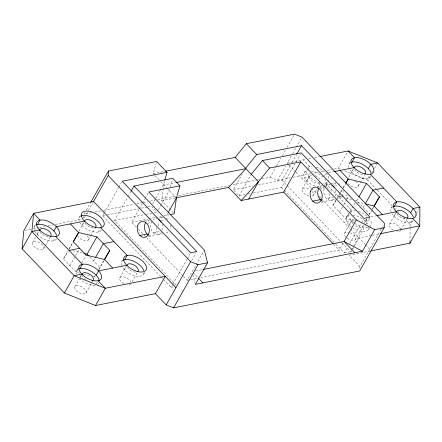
<?xml version="1.0" encoding="UTF-8"?>
<svg xmlns="http://www.w3.org/2000/svg" width="442" height="442" viewBox="0 0 442 442"><rect width="100%" height="100%" fill="white"/><g stroke="black" fill="none" stroke-linecap="round" stroke-linejoin="round"><path stroke-width="0.33" stroke-dasharray="2.21 1.66" d="M409.988 241.818L410.121 224.414L412.822 219.646M83.87 216.182L83.748 218.751L88.129 211.005M359.854 268.377L359.948 266.449L381.054 229.138M173.308 212.834L161.695 200.696L163.148 190.182M163.236 189.524L163.871 184.922L175.308 182.657M154.54 175.17L153.12 173.689L156.28 162.767M164.446 181.336L163.512 184.546L161.137 188.751M169.623 189.253L169.247 190.541L161.783 203.74M170.363 186.684L172.413 179.618M34.498 226.348L35.415 224.729M37.15 234.315L38.984 231.072M32.669 242.465L35.669 237.161M37.001 234.807L39.338 230.68M43.681 248.769A6.343 3.227 29.5 0 0 36.852 241.636A6.343 3.227 29.5 0 0 33.995 246.448A6.343 3.227 29.5 0 0 43.681 248.769L45.012 246.415M45.344 245.824L50.344 236.989M53.394 240.896L55.228 237.652M79.328 217.458L80.555 215.298M84.98 212.453L83.963 214.254L91.406 212.779M86.339 210.055L90.411 202.856M88.466 210.409L93.522 201.475M81.98 225.42L83.814 222.182M78.836 231.216L83.836 222.376M79.61 273.139L76.344 272.355L63.444 258.874L67.825 251.128M69.173 248.741L73.217 241.592M69.173 249.189L72.88 242.63M69.891 265.614L79.67 248.332M88.51 239.879L90.511 236.343M90.842 235.752L95.174 228.094M160.667 276.394L102.666 215.795L104.014 213.414M104.351 212.817L118.511 187.789M118.848 187.193L121.544 182.424M98.223 232L100.058 228.763M76.797 270.537L78.019 268.377M76.344 272.355L78.03 269.377A12.685 6.459 29.5 0 0 76.621 274.162M81.737 262.819L86.124 255.073M80.361 276.885L81.278 275.261M74.969 286.654L79.632 278.405M79.963 277.814L81.632 274.869M176.253 285.123L114.478 220.58L127.627 197.342M127.965 196.745L130.661 191.977M93.582 260.913L95.268 257.935M93.334 276.432L94.643 276.747L95.317 275.554M98.688 269.598L104.417 259.465M99.025 269.36L104.08 260.504M85.975 292.958A6.343 3.227 29.5 0 0 79.146 285.825A6.343 3.227 29.5 0 0 76.289 290.637A6.343 3.227 29.5 0 0 85.975 292.958L91.306 283.532M91.643 282.946L92.643 281.178M96.301 284.002L97.522 281.841M136.44 227.205L131.688 222.243L139.07 209.199M139.407 208.607L142.086 203.861M142.423 203.27L144.772 199.115M145.109 198.524L148.462 192.596M152.65 203.751L155.369 198.95M155.706 198.347L160.8 189.347M121.627 261.647L122.544 260.029M124.274 269.609L126.108 266.371M119.799 277.758L126.13 266.565M154.324 212.679L157.026 212.143L158.048 210.342M158.385 209.74L161.44 204.342M166.64 215.309L167.651 213.525M132.136 281.709L137.473 272.283M143.644 274.255L144.556 272.637M161.142 276.891L171.126 287.322L172.474 284.941M172.811 284.344L186.972 259.316M187.309 258.719L190.342 253.354M191.701 260.493L196.082 252.747M245.172 194.657L239.089 195.861L233.354 189.872L242.183 174.27M183.447 276.322L187.248 280.289L204.016 250.647M239.089 195.861L251.31 174.264M262.001 178.938L270.123 177.325L276.233 166.523M276.57 165.927L280.985 158.125M282.344 155.728L285.736 149.727M287.096 147.324L294.565 134.125M270.123 177.325L277.504 180.319L285.598 166.015M288.67 164.485L287.283 163.037L291.284 155.965M292.615 153.612L295.947 147.722M296.284 147.131L301.284 138.296M258.349 184.916L281.985 180.225L290.753 164.733M292.101 162.347L296.483 154.601M253.277 193.049L281.642 187.425L294.792 164.181M296.14 161.8L300.521 154.054M304.124 172.866L305.958 169.623M307.859 169.855L309.693 166.612L303.24 159.871M306.776 180.828L309.218 176.507L301.621 178.016M302.295 188.977L309.627 176.015M313.306 195.287L319.969 183.502M324.406 175.894L325.936 173.192L327.942 172.794M323.627 186.331L325.461 183.087L351.987 210.801L350.152 214.044M326.141 185.474L327.975 182.237M334.24 169.065L338.29 168.258L348.069 150.976M348.953 163.971L350.174 161.811M351.605 171.938L353.44 168.695M348.793 177.143L353.462 168.894M354.467 220.912L345.97 218.873L333.069 205.386L336.776 198.834M337.113 198.237L340.147 192.872M340.484 192.281L342.843 188.11M336.439 199.707L340.484 192.723M340.821 192.126L342.843 188.552M343.18 187.955L345.539 183.784M339.517 212.127L343.23 205.574M343.567 204.977L346.6 199.618M346.937 199.022L349.296 194.85M358.136 186.391L360.136 182.855M360.468 182.27L364.799 174.607M367.849 178.518L369.683 175.275M346.418 217.055L348.561 213.276M345.97 218.873L349.677 212.315M350.014 211.718L355.749 201.591M376.855 189.657L367.827 180.225L370.523 175.457M372.208 172.479L372.882 171.286M374.567 168.308L377.606 162.943M372.02 210L369.661 214.171L356.755 200.69L358.44 197.712M349.069 225.017L351.517 220.696L343.915 222.204M344.589 233.166L351.926 220.21M363.208 207.431L364.893 204.453M200.756 277.609L339.213 250.144L343.451 242.658M335.815 244.023L344.368 252.957L347.738 246.995M349.766 243.42L361.224 223.16M361.562 222.564L363.584 218.989M366.965 218.492L364.269 223.26L366.965 218.718M368.987 214.917L371.009 211.342M372.357 208.961L373.368 207.171M372.357 209.403L373.705 207.022M347.081 238.188A6.343 3.227 29.5 0 0 355.6 239.476L362.932 226.514M365.788 221.702L367.313 219M344.368 252.957L350.445 251.752L351.125 250.559M351.462 249.962L353.147 246.984M353.484 246.387L365.28 225.53M365.617 224.934L369.33 218.381M350.882 252.233L352.23 249.852M352.567 249.255L354.252 246.277M354.589 245.68L358.97 237.934L371.805 235.387M368.435 229.669L369.661 227.508M369.965 226.967L370.882 225.348A12.685 6.459 29.5 0 0 369.009 218.249M391.253 208.16L392.164 206.541M381.391 228.547L383.391 225.017M393.899 216.127L395.734 212.884M389.424 224.276L396.087 212.492M400.761 229.989L407.099 218.801M410.143 222.707L411.977 219.464M415.182 215.475L416.193 213.685M416.53 213.094L418.889 208.922M63.444 258.874L68.162 250.918M94.643 276.747L95.317 275.609M343.18 187.541L345.202 184.132M333.069 205.386L336.102 200.276M153.12 173.689L164.557 171.419M287.283 163.037L305.914 159.341M308.593 158.811L311.936 158.148M314.616 157.617L319.301 156.683M94.792 212.105L100.886 210.895M103.594 210.359L134.053 204.32M136.766 203.779L142.854 202.574M143.534 202.436L147.595 201.629M150.302 201.093L155.043 200.154M157.75 199.618L176.026 195.994M178.734 195.452L229.503 185.386M232.89 184.712L257.261 179.877M257.935 179.745L259.288 179.474M161.695 200.696L175.203 198.016M25.183 230.37L32.586 228.901M33.261 228.768L38.647 227.702M39.321 227.564L44.703 226.497M48.068 225.829L52.78 224.895M55.477 224.359L81.726 219.155M277.504 180.319L290.339 177.772M293.04 177.236L310.599 173.75M313.301 173.214L318.03 172.281M320.732 171.745L324.108 171.071M326.809 170.535L331.539 169.601M102.666 215.795L106.715 214.994M107.389 214.856L138.462 208.696M141.164 208.16L147.241 206.955M147.915 206.817L151.291 206.149L157.026 212.143M233.354 189.872L252.946 185.988M328.61 172.662L333.97 171.601M114.478 220.58L145.545 214.42M146.225 214.287L151.623 213.215M247.874 194.121L250.575 193.585M131.688 222.243L148.495 218.912M149.164 218.779L155.214 217.58M155.888 217.442L161.264 216.376M163.954 215.845L169.175 214.806M144.136 221.044L149.39 220A8.072 5.984 78.8 0 0 146.556 221.354M159.269 218.044L163.065 217.287A8.072 5.984 78.8 0 0 160.231 218.641M316.936 186.767L322.632 185.634A8.072 5.984 78.8 0 0 319.798 186.988M328.71 184.43L330.025 184.17M330.682 184.038L335.931 182.999A8.072 5.984 78.8 0 0 333.097 184.353M147.379 223.238L151.313 222.459M161.286 220.481L164.452 219.851M319.583 189.077L324.019 188.198M334.572 186.104L337.854 185.452M153.175 232.829L160.772 231.321M324.108 188.916A8.072 5.984 78.8 0 0 326.417 198.464L333.638 197.033M338.727 196.944L341.368 196.419M342.031 196.292L347.313 195.242M148.363 236.619L151.645 235.967M157.722 234.763L162.789 233.757M321.091 202.359L324.892 201.602M330.97 200.397L335.561 199.486M370.91 216.851L375.595 215.923M372.479 235.255L379.23 233.912M195.513 270.979L202.265 269.637M187.248 280.289L189.95 279.753M190.624 279.62L198.055 278.145M171.126 287.322L173.828 286.786M370.131 251.062L349.191 255.216L359.948 266.449M338.462 196.298L341.727 197.082M345.65 198.022L352.18 199.591M355.451 200.375L356.755 200.69M357.053 201.906L364.241 203.629M72.753 250.725L83.212 253.233M83.532 274.079L90.72 275.802M338.29 168.258L340.804 169.275M344.578 170.805L367.827 180.225M377.33 190.154L392.065 205.547M394.916 208.525L395.866 209.519M397.767 211.503L398.717 212.497M403.469 217.464L410.121 224.414M289.134 164.971L295.61 171.734M296.068 172.22L311.124 187.944M311.599 188.441L317.301 194.403M319.201 196.386L321.107 198.375M321.583 198.867L350.031 228.597M350.5 229.089L365.048 244.282M365.517 244.774L369.722 249.166M281.985 180.225L341.417 242.315M341.893 242.813L350.445 251.752M281.642 187.425L335.34 243.525M333.517 244.188L339.213 250.144M155.009 175.662L160.208 181.093M160.678 181.585L166.562 187.734M167.01 188.198L176.419 198.027M193.071 272.626L197.745 277.51M138.335 229.188L143.562 234.647M144.037 235.144L182.971 275.825M89.897 257.062L100.036 267.653M192.922 274.836L194.977 283.118M130.804 284.068A6.343 3.227 29.5 0 1 127.108 284.996M123.655 283.692A6.343 3.227 29.5 0 1 121.357 276.791A6.343 3.227 29.5 0 1 130.893 282.256M87.184 235.895A6.343 3.227 29.5 0 1 85.731 240.918A6.343 3.227 29.5 0 1 77.416 235.382M400.667 229.757A6.343 3.227 29.5 0 1 396.734 231.514M393.281 230.205A6.343 3.227 29.5 0 1 390.982 223.309A6.343 3.227 29.5 0 1 400.518 228.768M350.263 232.823A6.343 3.227 29.5 0 1 355.6 239.476M345.915 237.15A6.343 3.227 29.5 0 1 348.771 232.337M355.644 181.369A6.343 3.227 29.5 0 1 356.572 187.358A6.343 3.227 29.5 0 1 347.572 182.971M311.98 191.303A6.343 3.227 29.5 0 1 310.527 196.325M309.124 196.115A6.343 3.227 29.5 0 1 302.057 189.806A6.343 3.227 29.5 0 1 309.45 189.353M333.798 199.044A8.072 5.984 78.8 0 1 326.417 198.464M325.876 185.784A8.072 5.984 78.8 0 1 329.765 184.452M335.472 190.298A8.072 5.984 78.8 0 1 335.572 195.911M329.787 193.568A8.072 5.984 78.8 0 1 322.262 201.093M324.737 185.922A8.072 5.984 78.8 0 1 326.732 187.137M327.185 187.574A8.072 5.984 78.8 0 1 329.235 191.005M156.485 227.415A8.072 5.984 78.8 0 1 149.015 235.459M161.297 232.531A8.072 5.984 78.8 0 1 152.96 232.591A8.072 5.984 78.8 0 1 151.578 221.536M152.634 220.149A8.072 5.984 78.8 0 1 157.048 218.923M162.07 224.16A8.072 5.984 78.8 0 1 161.612 232.022M158.225 225.84A8.072 5.984 78.8 0 1 158.463 221.773M166.203 218.072A8.072 5.984 78.8 0 1 168.435 220.227M170.225 225.221A8.072 5.984 78.8 0 1 169.927 228.774M168.153 231.901A8.072 5.984 78.8 0 1 165.325 233.254M331.091 191.552A8.072 5.984 78.8 0 1 331.323 187.485M339.064 183.784A8.072 5.984 78.8 0 1 340.031 184.502M343.025 190.414A8.072 5.984 78.8 0 1 342.075 196.226M341.76 196.729A8.072 5.984 78.8 0 1 338.185 198.966M135.363 272.145A6.343 3.227 29.5 0 1 127.578 267.686M93.063 227.956A6.343 3.227 29.5 0 1 84.748 222.42M48.233 236.851A6.343 3.227 29.5 0 1 39.918 231.315M86.157 279.62A6.343 3.227 29.5 0 1 82.212 275.504M144.12 272.603A12.685 6.459 29.5 0 1 134.175 275.615A12.685 6.459 29.5 0 1 121.649 265.791M121.451 265.266A12.685 6.459 29.5 0 1 122.854 260.421M101.345 230.067A12.685 6.459 29.5 0 1 91.505 231.31A12.685 6.459 29.5 0 1 80.223 223.232M79.157 221.077A12.685 6.459 29.5 0 1 80.56 216.232M98.809 283.151A12.685 6.459 29.5 0 1 98.069 284.018M95.129 285.173A12.685 6.459 29.5 0 1 79.864 278.93M56.515 238.962A12.685 6.459 29.5 0 1 46.675 240.199A12.685 6.459 29.5 0 1 35.393 232.127M35.062 231.58A12.685 6.459 29.5 0 1 35.725 225.127M327.356 182.38A12.685 6.459 29.5 0 1 323.03 183.237M319.643 182.662A12.685 6.459 29.5 0 1 306.091 170.198M307.798 167.325A12.685 6.459 29.5 0 1 312.124 166.463M316.107 167.209A12.685 6.459 29.5 0 1 328.583 181.159M367.761 227.276A12.685 6.459 29.5 0 1 354.357 223.16M353.838 222.774A12.685 6.459 29.5 0 1 348.622 213.243M350.092 211.514A12.685 6.459 29.5 0 1 355.506 210.757M358.407 211.398A12.685 6.459 29.5 0 1 367.363 216.53M404.988 218.663A6.343 3.227 29.5 0 1 397.203 214.204M363.02 224.702A6.343 3.227 29.5 0 1 360.992 227.536A6.343 3.227 29.5 0 1 354.849 225.547M352.92 223.829A6.343 3.227 29.5 0 1 354.699 219.166M362.689 174.474A6.343 3.227 29.5 0 1 354.904 170.015M320.025 182.933A6.343 3.227 29.5 0 1 310.953 179.999A6.343 3.227 29.5 0 1 312.406 174.977M315.301 175.673A6.343 3.227 29.5 0 1 320.721 180.513M370.971 176.585A12.685 6.459 29.5 0 1 361.131 177.822A12.685 6.459 29.5 0 1 349.849 169.745M348.782 167.595A12.685 6.459 29.5 0 1 350.186 162.75M413.264 220.773A12.685 6.459 29.5 0 1 403.424 222.011A12.685 6.459 29.5 0 1 392.142 213.939M391.076 211.784A12.685 6.459 29.5 0 1 392.479 206.939M368.611 226.044A12.685 6.459 29.5 0 1 364.865 231.674A12.685 6.459 29.5 0 1 353.003 228.227M351.396 227.094A12.685 6.459 29.5 0 1 349.545 215.121M353.059 215.072A12.685 6.459 29.5 0 1 368.413 225.519M324.621 178.822A12.685 6.459 29.5 0 1 325.4 186.347M324.914 186.701A12.685 6.459 29.5 0 1 319.5 187.458M314.798 186.17A12.685 6.459 29.5 0 1 304.151 177.015A12.685 6.459 29.5 0 1 308.406 170.789M311.328 170.971A12.685 6.459 29.5 0 1 323.069 177.087"/><path stroke-width="0.66" d="M370.805 250.929L409.983 243.155L409.988 241.818M319.969 156.551L348.069 150.976L377.606 162.943L419.9 207.132L419.756 225.873L409.983 243.155M37.62 224.42L40.067 220.099L33.614 213.359L31.879 231.525L74.173 275.714L105.301 288.256L165.209 276.372L155.435 293.648L95.527 305.532L64.394 292.996L22.1 248.807L23.835 230.636L33.614 213.359L93.522 201.475L108.191 175.551L108.406 171.054L156.656 161.479L167.048 172.341L164.816 180.049M155.435 293.648L166.186 304.886L173.573 307.875L359.733 270.946L384.175 227.746L384.391 223.249L301.947 137.114L294.565 134.125L246.316 143.694L235.183 157.407L165.225 171.286M130.998 191.38L134.031 186.021L172.783 178.33L179.955 185.822L176.419 198.027L174.242 213.801L170.441 214.558M22.1 248.807L31.879 231.525L39.592 229.995A12.685 6.459 29.5 0 0 58.957 234.641A12.685 6.459 29.5 0 0 45.299 220.37A12.685 6.459 29.5 0 0 39.592 229.995M53.863 231L56.311 226.68L84.422 221.099A12.685 6.459 29.5 0 0 103.793 225.746A12.685 6.459 29.5 0 0 90.135 211.48A12.685 6.459 29.5 0 0 84.422 221.099M90.754 202.254L108.406 171.054M73.217 242.039L78.61 232.503L70.366 223.89M64.394 292.996L74.173 275.714L81.892 274.184A12.685 6.459 29.5 0 0 101.257 278.83A12.685 6.459 29.5 0 0 87.599 264.559A12.685 6.459 29.5 0 0 81.892 274.184M88.975 256.1L87.129 254.172L96.909 236.895L78.61 232.503L73.217 241.592L86.124 255.073L104.417 259.465L112.66 268.079M79.919 268.609L82.361 264.288L55.836 236.575M95.605 257.338L103.362 243.636L113.931 241.536M104.417 259.907L109.809 250.376L96.909 236.895M96.163 275.189L98.605 270.869L126.721 265.288A12.685 6.459 29.5 0 0 146.087 269.94A12.685 6.459 29.5 0 0 132.429 255.669A12.685 6.459 29.5 0 0 126.721 265.288M95.527 305.532L105.301 288.256L98.135 280.764M124.749 259.714L127.191 255.393L100.665 227.68M168.325 212.331L176.419 198.027M166.186 304.886L190.629 261.681L108.191 175.551M173.573 307.875L198.016 264.675L207.513 262.791L204.359 250.05L148.799 192.005L179.955 185.822M207.513 262.791L195.292 284.388L362.457 251.233L374.678 229.63L384.175 227.746M248.702 199.033L258.482 181.75L269.614 168.037L300.764 161.855L356.324 219.901L374.678 229.63M296.82 154.004L301.538 145.661L370.004 217.188L363.921 218.392L301.195 152.86L262.443 160.545L251.31 174.264M175.877 197.883L228.558 187.43L241.105 200.541L283.659 192.099L300.764 161.855M352.075 162.037L354.523 157.717L348.069 150.976M345.876 183.187L348.235 179.016L339.992 170.402M368.324 168.617L370.766 164.302L377.606 162.943M358.777 197.115L366.534 183.408L348.235 179.016L345.876 182.994M365.23 203.856L372.987 190.148L383.557 188.054M356.324 219.901L344.103 241.503L202.944 269.504M374.043 206.425L379.435 196.889L366.534 183.408M394.374 206.226L396.817 201.911L370.291 174.198M410.618 212.812L413.06 208.491L419.9 207.132M104.417 259.465L109.809 250.376M365.551 203.944L374.043 205.983L379.435 196.889M245.575 168.269L256.708 154.556L301.538 145.661M228.558 187.43L245.934 168.645L176.651 182.386M241.105 200.541L258.482 181.75L235.183 157.407M167.048 172.341L122.219 181.237L190.679 252.763L196.756 251.553L134.031 186.021M334.638 171.468L354.048 167.617A12.685 6.459 29.5 0 0 373.418 172.264A12.685 6.459 29.5 0 0 359.755 157.993A12.685 6.459 29.5 0 0 354.048 167.617M139.876 235.464L147.098 234.033M312.743 201.176L320.339 199.668M69.101 250.432L79.67 248.332M376.932 215.657L396.347 211.806A12.685 6.459 29.5 0 0 415.712 216.453A12.685 6.459 29.5 0 0 402.054 202.182A12.685 6.459 29.5 0 0 396.347 211.806M380.584 233.647L419.756 225.873L412.59 218.387M83.864 253.388L87.129 254.172M190.629 261.681L198.016 264.675M362.457 251.233L344.103 241.503L354.854 252.736M374.043 205.983L382.286 214.591M246.316 143.694L256.708 154.556M262.443 160.545L269.614 168.037M283.659 192.099L333.041 243.697M198.215 278.001L202.889 282.886M93.522 201.475L175.966 287.604M331.848 185.215A8.072 5.984 78.8 0 1 334.08 187.369M321.754 200.817A8.072 5.984 78.8 0 1 318.743 188.375M148.512 235.183A8.072 5.984 78.8 0 1 145.501 222.74M158.601 219.58A8.072 5.984 78.8 0 1 161.203 222.293M126.893 265.625A6.343 3.227 29.5 0 1 134.28 265.172A6.343 3.227 29.5 0 1 137.523 271.714M84.593 221.436A6.343 3.227 29.5 0 1 91.986 220.983A6.343 3.227 29.5 0 1 95.229 227.525M39.763 230.332A6.343 3.227 29.5 0 1 47.156 229.879A6.343 3.227 29.5 0 1 50.399 236.42M82.057 274.521A6.343 3.227 29.5 0 1 89.45 274.068A6.343 3.227 29.5 0 1 92.693 280.609M123.417 260.128A12.685 6.459 29.5 0 1 134.954 261.868A12.685 6.459 29.5 0 1 143.816 270.637M81.118 215.939A12.685 6.459 29.5 0 1 92.66 217.679A12.685 6.459 29.5 0 1 101.522 226.448M78.582 269.018A12.685 6.459 29.5 0 1 91.096 271.289A12.685 6.459 29.5 0 1 99.273 280.874M36.288 224.829A12.685 6.459 29.5 0 1 47.83 226.569A12.685 6.459 29.5 0 1 56.686 235.337M396.518 212.143A6.343 3.227 29.5 0 1 403.905 211.69A6.343 3.227 29.5 0 1 407.148 218.232M354.219 167.949A6.343 3.227 29.5 0 1 361.611 167.501A6.343 3.227 29.5 0 1 364.854 174.043M350.744 162.452A12.685 6.459 29.5 0 1 362.285 164.192A12.685 6.459 29.5 0 1 371.142 172.96M393.037 206.641A12.685 6.459 29.5 0 1 404.579 208.381A12.685 6.459 29.5 0 1 413.441 217.149M310.428 191.629A8.072 5.984 78.8 0 0 317.29 203.11A8.072 5.984 78.8 0 0 320.765 190.64A8.072 5.984 78.8 0 0 310.428 191.629M137.567 225.917A8.072 5.984 78.8 0 0 144.429 237.404A8.072 5.984 78.8 0 0 147.904 224.934A8.072 5.984 78.8 0 0 137.567 225.917"/></g></svg>
